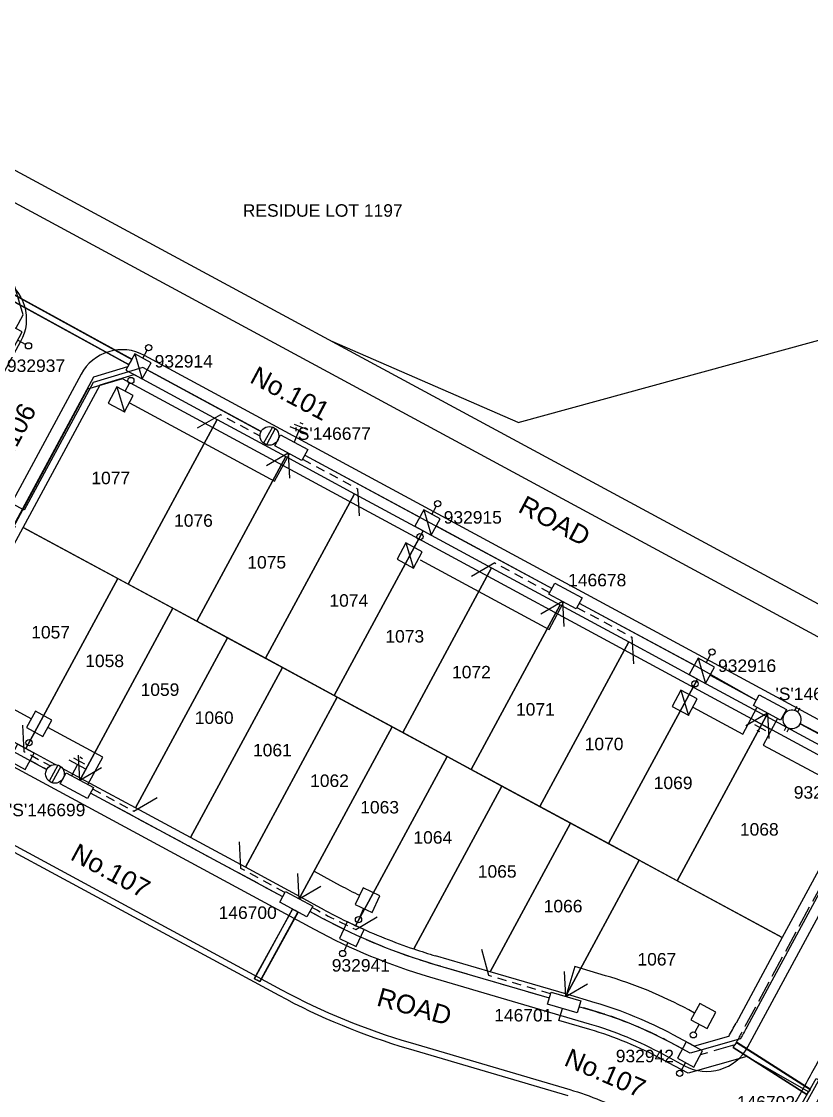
# Model space of a CAD drawing. Header units: metres. Extents: x 303507 to 304452, y 6274483 to 6275961.
# Drawn here: x 303956.7 to 304083.4, y 6274893.8 to 6275065.9 of the extents above; entities that cross this region are included whole.
import ezdxf
from ezdxf.enums import TextEntityAlignment as Align

# ---------------------------------------------------------------- set-up
doc = ezdxf.new("R2010")
doc.units = ezdxf.units.M
doc.header["$LTSCALE"] = 0.7
for name, pattern in [('Cable Exist UG', [8.2, 4, -1.2, 1.8, -1.2]), ('Dash', [5, 3, -2]), ('IE Trench LV', [6.5, 5, -1.5])]:
    doc.linetypes.add(name, pattern=pattern)
doc.layers.get('0').update_dxf_attribs({"color": 6})
for name, color, linetype in [('_User Miscellaneous11', 7, 'Continuous'), ('_User Miscellaneous4', 7, 'Continuous'), ('_User Miscellaneous7', 150, 'Continuous'), ('_User Miscellaneous8', 7, 'Continuous'), ('_User Miscellaneous9', 8, 'Continuous'), ('Cadastre Developer_SP_NEW', 4, 'Continuous'), ('Cadastre Land Parcels_SP_EXT', 4, 'Continuous'), ('Cadastre Roads_SP_NEW', 8, 'Continuous'), ('Duct_SP_NEW', 2, 'Continuous'), ('Equip_LV_NEW', 5, 'Continuous'), ('Mains_HV_NEW_U72', 2, 'Continuous'), ('Mains_LV_NEW_R6', 2, 'Continuous'), ('Mains_LV_NEW_T84', 2, 'Continuous'), ('Services_SP_NEW_UG', 2, 'Continuous'), ('SupportsUG_SP_LV_NEW', 2, 'Continuous'), ('SupportsUG_SP_LV_SL_NEW', 2, 'Continuous'), ('Trench_SP_NEW', 2, 'Continuous')]:
    doc.layers.add(name, color=color, linetype=linetype)
doc.layers.add('_User Miscellaneous5', color=7, linetype='Continuous', lineweight=35)
doc.styles.add('ARIAL', font='arial.ttf', dxfattribs={"height": 2})
doc.styles.add('ARIAL 3.0', font='arial.ttf', dxfattribs={"height": 3})
doc.styles.add('POLE_LABEL', font='arial.ttf')
doc.styles.add('SL_LABEL', font='arial.ttf')
doc.styles.get("Standard").update_dxf_attribs({"font": 'arial.ttf'})
doc.styles.add('style1', font='iso3098b.shx')
doc.linetypes.add('Cable New UG', pattern='A,8,-1,["x",style1,S=3.5,R=0,X=0.35,Y=-1],-3.5', length=12.5)
doc.linetypes.add('Cable Z', pattern='A,8,-1,["Z",Standard,S=2.5,R=0,X=0.35,Y=-1.25],-3.5', length=12.5)
doc.linetypes.add('IE Trench HV', pattern='A,8,-2,["/",style1,S=2.5,R=0,X=0.1,Y=-1],-4.5', length=14.5)

# ---------------------------------------------------------------- blocks, each defined once
blk = doc.blocks.new('*U100')
at = {"layer": '_User Miscellaneous7', "lineweight": -3}
blk.add_lwpolyline([(0.36, -4.51), (0.36, -3.06)], dxfattribs=at)
blk.add_lwpolyline([(-1.12, -7.48), (1.85, -7.48), (1.85, -4.51), (-1.12, -4.51)], close=True, dxfattribs=at)
blk.add_circle((0.36, -2.56), 0.5, dxfattribs=at)
at = {"layer": '_User Miscellaneous8', "color": 2, "lineweight": -3}
blk.add_lwpolyline([(-1.49, 0), (1.49, 0), (1.49, 2.97), (-1.49, 2.97)], close=True, dxfattribs=at)
at = {"style": 'POLE_LABEL', "flags": 9}
blk.add_attdef('STRUCTURE_PLANT_NUMBER', text='', height=0.2, dxfattribs=at).set_placement((1.64, 1.73), align=Align.MIDDLE_LEFT)
for tag, flags, p in [('STREET_CODE', 9, (1.64, 1.49)), ('OWNED_BY', 9, (1.64, 1.09)), ('OPERATED_BY', 9, (1.64, 0.89)), ('STATE', 9, (1.64, 0.49)), ('COLUMN_TYPE', 9, (1.64, 1.29)), ('MAINTAINED_BY', 9, (1.64, 0.69)), ('USAGE', 9, (1.64, 0.29)), ('LEGEND', 9, (1.64, 0.09)), ('SUBURB', 9, (1.64, -0.31)), ('STREETNAME', 9, (1.64, -0.51)), ('Z', 1, (1.64, -1.31)), ('PARENT', 9, (1.64, -0.11)), ('LOCATION', 9, (1.64, -0.71)), ('NOTES', 9, (1.64, -0.91)), ('LABEL_ALIGNMENT', 9, (1.64, -1.11))]:
    blk.add_attdef(tag, text='', height=0.2, dxfattribs=dict(flags=flags)).set_placement(p, align=Align.MIDDLE_LEFT)
at = {"layer": '_User Miscellaneous5', "style": 'ARIAL', "flags": 8}
blk.add_attdef('ASSET_NUM', text='', height=2, dxfattribs=at).set_placement((2, 3.49), align=Align.MIDDLE_LEFT)
blk = doc.blocks.new('*U66')
at = {"layer": '_User Miscellaneous8', "color": 2}
blk.add_line((0, 0), (0, 1.45), dxfattribs=at)
blk.add_circle((0, 1.95), 0.5, dxfattribs=at)
for tag, p, flags in [('Z', (0, 0), 1), ('OPERATED_BY', (0, -9.61), 9)]:
    blk.add_attdef(tag, p, '', height=0.2, dxfattribs=dict(flags=flags))
at = {"style": 'SL_LABEL', "flags": 9}
blk.add_attdef('STREET_CODE', text='', height=0.2, dxfattribs=at).set_placement((0, -0.2), align=Align.MIDDLE_LEFT)
at = {"flags": 9}
for tag, p in [('CONSTRUCTED_VOLTAGE', (0, -0.4)), ('CONTROL_TYPE', (0, -0.6)), ('OPERATING_VOLTAGE', (0, -1.4)), ('ORIENTATION', (0, -1.6)), ('OWNED_BY', (0, -1.8)), ('LANTERN_PURPOSE', (0, -0.8)), ('LANTERN_TYPE', (0, -1)), ('NO_PHASES', (0, -1.2)), ('STATE', (0, -2)), ('CEXIST', (0, -2.4)), ('CNEW', (0, -2.6)), ('CNUMBER', (0, -2.8)), ('CREMOVE', (0, -3)), ('CREPLACE', (0, -3.2)), ('USAGE', (0, -2.2)), ('LKINGHEIGHT', (0, -3.4)), ('LBRACKET', (0, -3.6)), ('LBRACKETVOCAB', (0, -3.8)), ('LCATEGORY', (0, -4)), ('LCHARGE1', (0, -4.2)), ('LCHARGE1PERCENT', (0, -4.4)), ('LCHARGE2', (0, -4.6)), ('LCHARGE2PERCENT', (0, -4.8)), ('LCHARGE3', (0, -5)), ('LCHARGE3PERCENT', (0, -5.2)), ('LEXIST', (0, -5.4)), ('LLAMP', (0, -5.6)), ('LLAMPVOCAB', (0, -5.8)), ('LMAST', (0, -6)), ('LMASTVOCAB', (0, -6.2)), ('LNEW', (0, -6.4)), ('LANTNUMBER', (0, -6.6)), ('SUBURB', (0, -8.6)), ('LOUTREACH', (0, -7)), ('LOUTREACHVOCAB', (0, -7.2)), ('LRATECODE', (0, -7.4)), ('LREMOVE', (0, -7.6)), ('LREPLACE', (0, -7.8)), ('LTYPE', (0, -8)), ('LTYPEVOCAB', (0, -8.2)), ('LEGEND', (0, -8.4)), ('STREETNAME', (0, -8.8)), ('LOCATION', (0, -9)), ('NOTES', (0, -9.2)), ('MAINTAINED_BY', (0, -9.86))]:
    blk.add_attdef(tag, text='', height=0.2, dxfattribs=at).set_placement(p, align=Align.MIDDLE_LEFT)
blk = doc.blocks.new('*U107')
at = {"layer": '_User Miscellaneous7', "lineweight": -3}
for points in [[(0, -3.03), (0, -1.58)], [(-1.49, -3.03), (1.5, -6.01)]]:
    blk.add_lwpolyline(points, dxfattribs=at)
blk.add_lwpolyline([(-1.49, -6), (1.49, -6), (1.49, -3.03), (-1.49, -3.03)], close=True, dxfattribs=at)
blk.add_circle((0, -1.08), 0.5, dxfattribs=at)
at = {"layer": '_User Miscellaneous8', "color": 2, "lineweight": -3}
blk.add_lwpolyline([(-1.49, 0), (1.49, 0), (1.49, 2.97), (-1.49, 2.97)], close=True, dxfattribs=at)
blk.add_lwpolyline([(-1.49, 2.97), (1.5, -0.01)], dxfattribs=at)
at = {"style": 'POLE_LABEL', "flags": 9}
blk.add_attdef('STRUCTURE_PLANT_NUMBER', text='', height=0.2, dxfattribs=at).set_placement((1.64, 1.73), align=Align.MIDDLE_LEFT)
for tag, flags, p in [('STREET_CODE', 9, (1.64, 1.49)), ('OWNED_BY', 9, (1.64, 1.09)), ('OPERATED_BY', 9, (1.64, 0.89)), ('STATE', 9, (1.64, 0.49)), ('COLUMN_TYPE', 9, (1.64, 1.29)), ('MAINTAINED_BY', 9, (1.64, 0.69)), ('USAGE', 9, (1.64, 0.29)), ('LEGEND', 9, (1.64, 0.09)), ('SUBURB', 9, (1.64, -0.31)), ('STREETNAME', 9, (1.64, -0.51)), ('Z', 1, (1.64, -1.31)), ('PARENT', 9, (1.64, -0.11)), ('LOCATION', 9, (1.64, -0.71)), ('NOTES', 9, (1.64, -0.91)), ('LABEL_ALIGNMENT', 9, (1.64, -1.11))]:
    blk.add_attdef(tag, text='', height=0.2, dxfattribs=dict(flags=flags)).set_placement(p, align=Align.MIDDLE_LEFT)
at = {"layer": '_User Miscellaneous5', "style": 'ARIAL', "flags": 8}
blk.add_attdef('ASSET_NUM', text='', height=2, dxfattribs=at).set_placement((2, 3.49), align=Align.MIDDLE_LEFT)
blk = doc.blocks.new('*U145')
at = {"layer": '_User Miscellaneous7', "lineweight": -3}
for points in [[(0, -2.82), (0, -1.37)], [(-1.49, -2.82), (1.5, -5.81)]]:
    blk.add_lwpolyline(points, dxfattribs=at)
blk.add_lwpolyline([(-1.49, -5.79), (1.48, -5.79), (1.48, -2.82), (-1.49, -2.82)], close=True, dxfattribs=at)
blk.add_circle((0, -0.87), 0.5, dxfattribs=at)
at = {"layer": '_User Miscellaneous8', "color": 2, "lineweight": -3}
blk.add_lwpolyline([(-1.49, 0), (1.48, 0), (1.48, 2.97), (-1.49, 2.97)], close=True, dxfattribs=at)
blk.add_lwpolyline([(-1.49, 2.97), (1.5, -0.01)], dxfattribs=at)
at = {"style": 'POLE_LABEL', "flags": 9}
blk.add_attdef('STRUCTURE_PLANT_NUMBER', text='', height=0.2, dxfattribs=at).set_placement((1.64, 1.73), align=Align.MIDDLE_LEFT)
for tag, flags, p in [('STREET_CODE', 9, (1.64, 1.48)), ('OWNED_BY', 9, (1.64, 1.09)), ('OPERATED_BY', 9, (1.64, 0.89)), ('STATE', 9, (1.64, 0.49)), ('COLUMN_TYPE', 9, (1.64, 1.29)), ('MAINTAINED_BY', 9, (1.64, 0.69)), ('USAGE', 9, (1.64, 0.29)), ('LEGEND', 9, (1.64, 0.09)), ('SUBURB', 9, (1.64, -0.31)), ('STREETNAME', 9, (1.64, -0.51)), ('Z', 1, (1.64, -1.31)), ('PARENT', 9, (1.64, -0.11)), ('LOCATION', 9, (1.64, -0.71)), ('NOTES', 9, (1.64, -0.91)), ('LABEL_ALIGNMENT', 9, (1.64, -1.11))]:
    blk.add_attdef(tag, text='', height=0.2, dxfattribs=dict(flags=flags)).set_placement(p, align=Align.MIDDLE_LEFT)
at = {"layer": '_User Miscellaneous5', "style": 'ARIAL', "flags": 8}
blk.add_attdef('ASSET_NUM', text='', height=2, dxfattribs=at).set_placement((2, 3.49), align=Align.MIDDLE_LEFT)
blk = doc.blocks.new('*U101')
at = {"layer": '_User Miscellaneous7', "lineweight": -3}
blk.add_lwpolyline([(0.29, -3.03), (0.29, -1.58)], dxfattribs=at)
blk.add_lwpolyline([(-1.19, -6), (1.78, -6), (1.78, -3.03), (-1.19, -3.03)], close=True, dxfattribs=at)
blk.add_circle((0.29, -1.08), 0.5, dxfattribs=at)
at = {"layer": '_User Miscellaneous8', "color": 2, "lineweight": -3}
blk.add_lwpolyline([(-1.49, 0), (1.49, 0), (1.49, 2.97), (-1.49, 2.97)], close=True, dxfattribs=at)
at = {"style": 'POLE_LABEL', "flags": 9}
blk.add_attdef('STRUCTURE_PLANT_NUMBER', text='', height=0.2, dxfattribs=at).set_placement((1.64, 1.73), align=Align.MIDDLE_LEFT)
for tag, flags, p in [('STREET_CODE', 9, (1.64, 1.49)), ('OWNED_BY', 9, (1.64, 1.09)), ('OPERATED_BY', 9, (1.64, 0.89)), ('STATE', 9, (1.64, 0.49)), ('COLUMN_TYPE', 9, (1.64, 1.29)), ('MAINTAINED_BY', 9, (1.64, 0.69)), ('USAGE', 9, (1.64, 0.29)), ('LEGEND', 9, (1.64, 0.09)), ('SUBURB', 9, (1.64, -0.31)), ('STREETNAME', 9, (1.64, -0.51)), ('Z', 1, (1.64, -1.31)), ('PARENT', 9, (1.64, -0.11)), ('LOCATION', 9, (1.64, -0.71)), ('NOTES', 9, (1.64, -0.91)), ('LABEL_ALIGNMENT', 9, (1.64, -1.11))]:
    blk.add_attdef(tag, text='', height=0.2, dxfattribs=dict(flags=flags)).set_placement(p, align=Align.MIDDLE_LEFT)
at = {"layer": '_User Miscellaneous5', "style": 'ARIAL', "flags": 8}
blk.add_attdef('ASSET_NUM', text='', height=2, dxfattribs=at).set_placement((2, 3.49), align=Align.MIDDLE_LEFT)
blk = doc.blocks.new('*U106')
at = {"layer": '_User Miscellaneous7', "lineweight": -3}
blk.add_lwpolyline([(0, -3.03), (0, -1.58)], dxfattribs=at)
blk.add_lwpolyline([(-1.49, -6), (1.49, -6), (1.49, -3.03), (-1.49, -3.03)], close=True, dxfattribs=at)
blk.add_circle((0, -1.08), 0.5, dxfattribs=at)
at = {"layer": '_User Miscellaneous8', "color": 2, "lineweight": -3}
blk.add_lwpolyline([(-1.49, 0), (1.49, 0), (1.49, 2.97), (-1.49, 2.97)], close=True, dxfattribs=at)
at = {"style": 'POLE_LABEL', "flags": 9}
blk.add_attdef('STRUCTURE_PLANT_NUMBER', text='', height=0.2, dxfattribs=at).set_placement((1.64, 1.73), align=Align.MIDDLE_LEFT)
for tag, flags, p in [('STREET_CODE', 9, (1.64, 1.49)), ('OWNED_BY', 9, (1.64, 1.09)), ('OPERATED_BY', 9, (1.64, 0.89)), ('STATE', 9, (1.64, 0.49)), ('COLUMN_TYPE', 9, (1.64, 1.29)), ('MAINTAINED_BY', 9, (1.64, 0.69)), ('USAGE', 9, (1.64, 0.29)), ('LEGEND', 9, (1.64, 0.09)), ('SUBURB', 9, (1.64, -0.31)), ('STREETNAME', 9, (1.64, -0.51)), ('Z', 1, (1.64, -1.31)), ('PARENT', 9, (1.64, -0.11)), ('LOCATION', 9, (1.64, -0.71)), ('NOTES', 9, (1.64, -0.91)), ('LABEL_ALIGNMENT', 9, (1.64, -1.11))]:
    blk.add_attdef(tag, text='', height=0.2, dxfattribs=dict(flags=flags)).set_placement(p, align=Align.MIDDLE_LEFT)
at = {"layer": '_User Miscellaneous5', "style": 'ARIAL', "flags": 8}
blk.add_attdef('ASSET_NUM', text='', height=2, dxfattribs=at).set_placement((2, 3.49), align=Align.MIDDLE_LEFT)
blk = doc.blocks.new('*U86')
at = {"lineweight": -3}
blk.add_lwpolyline([(-2.48, 2.49), (2.47, 2.49), (2.47, 0.51), (-2.48, 0.51)], close=True, dxfattribs=at)
for tag, flags, p in [('STREET_CODE', 9, (1.5, 3.5)), ('OWNED_BY', 9, (1.5, 3.3)), ('OPERATED_BY', 9, (1.5, 3.1)), ('STATE', 9, (1.5, 2.7)), ('SUPPORT_TYPE', 9, (1.5, 2.5)), ('SUBURB', 9, (1.5, 1.7)), ('MAINTAINED_BY', 9, (1.5, 2.9)), ('USAGE', 9, (1.5, 2.3)), ('LEGEND', 9, (1.5, 2.1)), ('PARENT', 9, (1.5, 1.9)), ('STREETNAME', 9, (1.5, 1.5)), ('Z', 1, (1.5, 0.9)), ('LOCATION', 9, (1.5, 1.3)), ('NOTES', 9, (1.5, 1.1))]:
    blk.add_attdef(tag, text='', height=0.2, dxfattribs=dict(flags=flags)).set_placement(p, align=Align.MIDDLE_LEFT)
at = {"layer": '_User Miscellaneous4', "style": 'ARIAL', "flags": 8}
blk.add_attdef('ASSET_NUM', text='', height=2, dxfattribs=at).set_placement((2, 5.5), align=Align.MIDDLE_LEFT)
blk = doc.blocks.new('A$C1B2C29DD')
at = {"layer": 'Services_SP_NEW_UG', "color": 2, "flags": 128}
for points in [[(0, 0), (-2.1, 3.44)], [(0, 0), (2.1, 3.44)]]:
    blk.add_lwpolyline(points, dxfattribs=at)
blk = doc.blocks.new('*U73')
at = {"layer": 'Services_SP_NEW_UG', "color": 2, "flags": 128}
blk.add_lwpolyline([(12.5, -0.75), (14.75, 2.93)], dxfattribs=at)
at = {"layer": 'Services_SP_NEW_UG', "color": 2, "linetype": 'Dash', "ltscale": 0.7, "flags": 128}
blk.add_lwpolyline([(2.47, -0.75), (12.5, -0.75)], dxfattribs=at)
blk = doc.blocks.new('*U74')
at = {"layer": 'Services_SP_NEW_UG', "color": 2, "flags": 128}
blk.add_lwpolyline([(-12.5, -0.75), (-14.75, 2.93)], dxfattribs=at)
at = {"layer": 'Services_SP_NEW_UG', "color": 2, "linetype": 'Dash', "ltscale": 0.7, "flags": 128}
blk.add_lwpolyline([(-2.47, -0.75), (-12.5, -0.75)], dxfattribs=at)
blk = doc.blocks.new('*U75')
at = {"layer": 'Services_SP_NEW_UG', "color": 2, "flags": 128}
blk.add_lwpolyline([(12.5, -0.75), (14.75, 2.93)], dxfattribs=at)
at = {"layer": 'Services_SP_NEW_UG', "color": 2, "linetype": 'Dash', "ltscale": 0.7, "flags": 128}
blk.add_lwpolyline([(2.47, -0.75), (12.5, -0.75)], dxfattribs=at)
blk = doc.blocks.new('*U76')
at = {"layer": 'Services_SP_NEW_UG', "color": 2, "flags": 128}
blk.add_lwpolyline([(-12.5, -0.75), (-14.75, 2.93)], dxfattribs=at)
at = {"layer": 'Services_SP_NEW_UG', "color": 2, "linetype": 'Dash', "ltscale": 0.7, "flags": 128}
blk.add_lwpolyline([(-2.47, -0.75), (-12.5, -0.75)], dxfattribs=at)
blk = doc.blocks.new('*U77')
at = {"layer": 'Services_SP_NEW_UG', "color": 2, "flags": 128}
blk.add_lwpolyline([(-10.52, -0.75), (-12.76, 2.93)], dxfattribs=at)
at = {"layer": 'Services_SP_NEW_UG', "color": 2, "linetype": 'Dash', "ltscale": 0.7, "flags": 128}
blk.add_lwpolyline([(-2.47, -0.75), (-10.52, -0.75)], dxfattribs=at)
blk = doc.blocks.new('*U78')
at = {"layer": 'Services_SP_NEW_UG', "color": 2, "flags": 128}
blk.add_lwpolyline([(10, -0.75), (12.25, 2.93)], dxfattribs=at)
at = {"layer": 'Services_SP_NEW_UG', "color": 2, "linetype": 'Dash', "ltscale": 0.7, "flags": 128}
blk.add_lwpolyline([(2.47, -0.75), (10, -0.75)], dxfattribs=at)
blk = doc.blocks.new('*U79')
at = {"layer": 'Services_SP_NEW_UG', "color": 2, "flags": 128}
blk.add_lwpolyline([(-10, -0.75), (-12.25, 2.93)], dxfattribs=at)
at = {"layer": 'Services_SP_NEW_UG', "color": 2, "linetype": 'Dash', "ltscale": 0.7, "flags": 128}
blk.add_lwpolyline([(-2.47, -0.75), (-10, -0.75)], dxfattribs=at)
blk = doc.blocks.new('*U90')
at = {"layer": 'Services_SP_NEW_UG', "color": 2, "flags": 128}
blk.add_lwpolyline([(-12.78, -0.75), (-15.03, 2.93)], dxfattribs=at)
at = {"layer": 'Services_SP_NEW_UG', "color": 2, "linetype": 'Dash', "ltscale": 0.7, "flags": 128}
blk.add_lwpolyline([(-2.47, -0.75), (-12.78, -0.75)], dxfattribs=at)
blk = doc.blocks.new('*U130')
at = {"layer": '_User Miscellaneous7', "lineweight": -3}
blk.add_lwpolyline([(1.02, -3.48), (1.02, -2.03)], dxfattribs=at)
blk.add_lwpolyline([(-0.46, -6.45), (2.51, -6.45), (2.51, -3.48), (-0.46, -3.48)], close=True, dxfattribs=at)
blk.add_circle((1.02, -1.53), 0.5, dxfattribs=at)
at = {"layer": '_User Miscellaneous8', "color": 2, "lineweight": -3}
blk.add_lwpolyline([(-1.49, 0), (1.49, 0), (1.49, 2.97), (-1.49, 2.97)], close=True, dxfattribs=at)
at = {"style": 'POLE_LABEL', "flags": 9}
blk.add_attdef('STRUCTURE_PLANT_NUMBER', text='', height=0.2, dxfattribs=at).set_placement((1.64, 1.73), align=Align.MIDDLE_LEFT)
for tag, flags, p in [('STREET_CODE', 9, (1.64, 1.49)), ('OWNED_BY', 9, (1.64, 1.09)), ('OPERATED_BY', 9, (1.64, 0.89)), ('STATE', 9, (1.64, 0.49)), ('COLUMN_TYPE', 9, (1.64, 1.29)), ('MAINTAINED_BY', 9, (1.64, 0.69)), ('USAGE', 9, (1.64, 0.29)), ('LEGEND', 9, (1.64, 0.09)), ('SUBURB', 9, (1.64, -0.31)), ('STREETNAME', 9, (1.64, -0.51)), ('Z', 1, (1.64, -1.31)), ('PARENT', 9, (1.64, -0.11)), ('LOCATION', 9, (1.64, -0.71)), ('NOTES', 9, (1.64, -0.91)), ('LABEL_ALIGNMENT', 9, (1.64, -1.11))]:
    blk.add_attdef(tag, text='', height=0.2, dxfattribs=dict(flags=flags)).set_placement(p, align=Align.MIDDLE_LEFT)
at = {"layer": '_User Miscellaneous5', "style": 'ARIAL', "flags": 8}
blk.add_attdef('ASSET_NUM', text='', height=2, dxfattribs=at).set_placement((2, 3.49), align=Align.MIDDLE_LEFT)
blk = doc.blocks.new('*U144')
blk.add_wipeout([(-1.06, -0.44), (-1.18, -0.58), (-1.29, -0.74), (-1.37, -0.91), (-1.43, -1.08), (-1.48, -1.27), (-1.49, -1.45), (-1.49, -1.64), (-1.46, -1.83), (-1.41, -2.01), (-1.33, -2.18), (-1.24, -2.34), (-1.12, -2.49), (-0.99, -2.62), (-0.84, -2.74), (-0.68, -2.83), (-0.51, -2.91), (-0.33, -2.96), (-0.14, -2.99), (0.05, -2.99), (0.23, -2.98), (0.42, -2.93), (0.59, -2.87), (0.76, -2.79), (0.92, -2.68), (1.06, -2.56), (1.18, -2.42), (1.29, -2.26), (1.37, -2.09), (1.43, -1.92), (1.48, -1.73), (1.49, -1.55), (1.49, -1.36), (1.46, -1.17), (1.41, -0.99), (1.33, -0.82), (1.24, -0.66), (1.12, -0.51), (0.99, -0.38), (0.84, -0.26), (0.68, -0.17), (0.51, -0.09), (0.33, -0.04), (0.14, -0.01), (-0.05, -0.01), (-0.23, -0.02), (-0.42, -0.07), (-0.59, -0.13), (-0.76, -0.21), (-0.92, -0.32)])
for p, q in [((-1.48, -1.25), (1.48, -1.25)), ((-1.48, -1.75), (1.48, -1.75))]:
    blk.add_line(p, q)
blk.add_circle((0, -1.5), 1.5)
for tag, flags, p in [('ACTUAL_STATUS', 9, (1.5, 0)), ('CONSTRUCTED_VOLTAGE', 9, (1.5, -0.2)), ('OPERATING_VOLTAGE', 9, (1.5, -0.6)), ('ORIENTATION', 9, (1.5, -0.8)), ('STATE', 9, (1.5, -1)), ('SWITCH_TYPE', 9, (1.5, -1.2)), ('OWNED_BY', 9, (1.5, -1.8)), ('NO_PHASES', 9, (1.5, -0.4)), ('USAGE', 9, (1.5, -1.4)), ('NOTES', 9, (1.5, -1.6)), ('OPERATED_BY', 9, (1.5, -2)), ('TYPE', 9, (1.5, -2.6)), ('Z', 1, (1.5, -2.8)), ('MAINTAINED_BY', 9, (1.5, -2.2)), ('NUMBER_OF_PHASES', 9, (1.5, -2.4))]:
    blk.add_attdef(tag, text='', height=0.2, dxfattribs=dict(flags=flags)).set_placement(p, align=Align.MIDDLE_LEFT)
blk = doc.blocks.new('Earth')
for p, q in [((0, -2.04), (0, 0)), ((-1.5, -2.04), (1.5, -2.04)), ((-1, -2.64), (1, -2.64)), ((-0.25, -3.24), (0.25, -3.24))]:
    blk.add_line(p, q)
blk = doc.blocks.new('*U173')
blk.add_wipeout([(-1.17, -0.57), (-1.28, -0.72), (-1.36, -0.89), (-1.43, -1.06), (-1.47, -1.25), (-1.49, -1.43), (-1.49, -1.62), (-1.46, -1.81), (-1.41, -1.99), (-1.34, -2.16), (-1.25, -2.32), (-1.13, -2.47), (-1, -2.61), (-0.86, -2.72), (-0.7, -2.82), (-0.53, -2.9), (-0.35, -2.95), (-0.16, -2.99), (0.03, -2.99), (0.21, -2.98), (0.4, -2.94), (0.57, -2.88), (0.74, -2.8), (0.9, -2.69), (1.04, -2.57), (1.17, -2.43), (1.28, -2.28), (1.36, -2.11), (1.43, -1.94), (1.47, -1.75), (1.49, -1.57), (1.49, -1.38), (1.46, -1.19), (1.41, -1.01), (1.34, -0.84), (1.25, -0.68), (1.13, -0.53), (1, -0.39), (0.86, -0.28), (0.7, -0.18), (0.53, -0.1), (0.35, -0.05), (0.16, -0.01), (-0.03, -0.01), (-0.21, -0.02), (-0.4, -0.06), (-0.57, -0.12), (-0.74, -0.2), (-0.9, -0.31), (-1.04, -0.43)])
for p, q in [((-1.47, -1.25), (-2.22, -1.25)), ((1.47, -1.25), (2.22, -1.25)), ((-1.47, -1.75), (-2.22, -1.75)), ((1.47, -1.75), (2.22, -1.75))]:
    blk.add_line(p, q)
blk.add_lwpolyline([(1.49, -1.5, 1), (-1.49, -1.5, 1)], format="xyb", close=True)
for tag, p, flags in [('ORIENTATION', (0, 0), 9), ('Z', (0, 0), 1), ('USAGE', (0, -0.2), 9), ('NOTES', (0, -0.4), 9)]:
    blk.add_attdef(tag, p, '', height=0.2, dxfattribs=dict(flags=flags))

msp = doc.modelspace()

# ---------------------------------------------------------------- linework, layer by layer
at = {"layer": '_User Miscellaneous11'}
for p, q in [((303952.87, 6275022.5), (303973.94, 6275010.94)), ((303953.33, 6275023.34), (303974.4, 6275011.78)), ((303973.94, 6275010.94), (303974.17, 6275011.36)), ((303974.4, 6275011.78), (303974.17, 6275011.36)), ((303994.07, 6274912.52), (304000.18, 6274923.66)), ((303994.92, 6274912.06), (304001.03, 6274923.2)), ((304000.18, 6274923.66), (304000.61, 6274923.43)), ((304001.03, 6274923.2), (304000.61, 6274923.43)), ((303994.07, 6274912.52), (303994.49, 6274912.29)), ((303994.92, 6274912.06), (303994.49, 6274912.29)), ((304070.81, 6274901.5), (304071.07, 6274901.9)), ((304071.33, 6274902.31), (304071.07, 6274901.9)), ((304071.33, 6274902.31), (304083.14, 6274894.78)), ((304070.81, 6274901.5), (304082.62, 6274893.97)), ((304082.62, 6274893.97), (304082.88, 6274894.37)), ((304083.14, 6274894.78), (304082.88, 6274894.37))]:
    msp.add_line(p, q, dxfattribs=at)
at = {"layer": '_User Miscellaneous9', "flags": 128}
for points in [[(303838.65, 6274968.63), (303844.93, 6274972.41, 0.134073), (303874.2, 6275003.09), (303897.65, 6275046.48, -0.414214), (303907.81, 6275049.51), (303953.56, 6275024.79, -0.414214), (303956.59, 6275014.63), (303933.32, 6274971.56, 0.009462), (303929.76, 6274964.65), (303920.31, 6274945.46, -0.163347), (303893.19, 6274918.12, -0.163347)], [(303880.92, 6274901.55), (303890.25, 6274904.91, 0.189053), (303929.52, 6274939.31, -0.41938), (303939.75, 6274942.46), (303998.42, 6274910.75, 0.052412), (304019.01, 6274902.27), (304044.6, 6274894.75, -0.052412), (304054.27, 6274890.77), (304057.02, 6274889.29, -0.424382), (304059.92, 6274878.9), (304058.99, 6274877.31, 0.105117), (304046.02, 6274838.24), (304039.36, 6274778.44, 0.054998), (304039.19, 6274635.22, 0.424194), (304056.75, 6274621.61, 0.088219), (304224.64, 6274677, 0.037313), (304241.77, 6274687.96), (304302.31, 6274733.74, 0.545911), (304300.21, 6274761.33), (304152.92, 6274840.91, -0.414214), (304148.88, 6274854.46), (304172.41, 6274898.01, -0.414214), (304182.57, 6274901.05), (304330.33, 6274821.21)]]:
    msp.add_lwpolyline(points, format="xyb", dxfattribs=at)
for points in [[(303976.43, 6275012.43, 0.414214), (303966.27, 6275009.4), (303943, 6274966.33, 0.005419), (303941.04, 6274962.6, 0.407879), (303944.15, 6274952.58), (304003.65, 6274920.43, 0.052411), (304022.12, 6274912.83), (304047.71, 6274905.3, -0.052412), (304059.5, 6274900.45), (304063, 6274898.56, 0.414108), (304073.16, 6274901.59), (304094.11, 6274940.32, 0.414319), (304091.08, 6274950.49)], [(304162.73, 6274903.24, 0.414214), (304159.7, 6274913.41), (304113.95, 6274938.13, 0.414214), (304103.79, 6274935.09), (304084.02, 6274898.52, -0.008647), (304080.54, 6274892.32), (304068.48, 6274871.75, 0.105117), (304056.95, 6274837.02), (304050.29, 6274777.23, 0.023584), (304046.42, 6274716.82, 0.420262), (304053.95, 6274709.19), (304061.13, 6274709.22, 0.089985), (304074.3, 6274711.66), (304190.17, 6274755.66, 0.180045), (304208.8, 6274771.97), (304216.22, 6274785.69, 0.414214), (304213.18, 6274795.85), (304147.69, 6274831.24, -0.414214), (304139.2, 6274859.69)]]:
    msp.add_lwpolyline(points, format="xyb", close=True, dxfattribs=at)
at = {"layer": 'Cadastre Developer_SP_NEW'}
for p, q in [((304036.35, 6275001.68), (304187.53, 6275043.1)), ((303973.84, 6274975.75), (303988.1, 6275002.15)), ((303988.1, 6275002.15), (303973.84, 6274975.75)), ((303984.84, 6274969.81), (303999.1, 6274996.2)), ((303999.1, 6274996.2), (303984.84, 6274969.81)), ((303995.83, 6274963.87), (304010.1, 6274990.26)), ((304010.1, 6274990.26), (303995.83, 6274963.87)), ((303956.99, 6274984.86), (303972.16, 6274976.66)), ((303973.84, 6274975.75), (303956.99, 6274984.86)), ((304006.83, 6274957.93), (304021.09, 6274984.32)), ((304021.09, 6274984.32), (304006.83, 6274957.93)), ((304017.83, 6274951.98), (304032.09, 6274978.38)), ((304032.09, 6274978.38), (304017.83, 6274951.98)), ((303972.16, 6274976.66), (303957.42, 6274949.39)), ((303957.42, 6274949.39), (303972.16, 6274976.66)), ((303972.16, 6274976.66), (303980.96, 6274971.91)), ((303984.84, 6274969.81), (303973.84, 6274975.75)), ((304028.83, 6274946.04), (304043.09, 6274972.44)), ((304043.09, 6274972.44), (304028.83, 6274946.04)), ((303980.96, 6274971.91), (303966.22, 6274944.63)), ((303966.22, 6274944.63), (303980.96, 6274971.91)), ((303980.96, 6274971.91), (303989.76, 6274967.15)), ((303995.83, 6274963.87), (303984.84, 6274969.81)), ((303989.76, 6274967.15), (303975.02, 6274939.88)), ((303975.02, 6274939.88), (303989.76, 6274967.15)), ((303989.76, 6274967.15), (303998.55, 6274962.4)), ((304039.82, 6274940.1), (304054.08, 6274966.49)), ((304054.08, 6274966.49), (304039.82, 6274940.1)), ((304006.83, 6274957.93), (303995.83, 6274963.87)), ((303998.55, 6274962.4), (303983.82, 6274935.13)), ((303983.82, 6274935.13), (303998.55, 6274962.4)), ((303998.55, 6274962.4), (304007.35, 6274957.65)), ((304050.82, 6274934.16), (304065.08, 6274960.55)), ((304065.08, 6274960.55), (304050.82, 6274934.16)), ((304007.35, 6274957.65), (303992.61, 6274930.37)), ((303992.61, 6274930.37), (304007.35, 6274957.65)), ((304017.83, 6274951.98), (304006.83, 6274957.93)), ((304007.35, 6274957.65), (304016.15, 6274952.89)), ((304061.82, 6274928.22), (304076.08, 6274954.61)), ((304076.08, 6274954.61), (304061.82, 6274928.22)), ((304016.15, 6274952.89), (304001.41, 6274925.62)), ((304001.41, 6274925.62), (304016.15, 6274952.89)), ((304016.15, 6274952.89), (304024.95, 6274948.14)), ((304028.83, 6274946.04), (304017.83, 6274951.98)), ((304024.95, 6274948.14), (304010.29, 6274921.01)), ((304010.29, 6274921.01), (304024.95, 6274948.14)), ((304024.95, 6274948.14), (304033.74, 6274943.39)), ((304039.82, 6274940.1), (304028.83, 6274946.04)), ((304033.74, 6274943.39), (304019.64, 6274917.28)), ((304019.64, 6274917.28), (304033.74, 6274943.39)), ((304033.74, 6274943.39), (304044.74, 6274937.44)), ((304050.82, 6274934.16), (304039.82, 6274940.1)), ((304044.74, 6274937.44), (304031.86, 6274913.61)), ((304031.86, 6274913.61), (304044.74, 6274937.44)), ((304044.74, 6274937.44), (304055.74, 6274931.5)), ((304061.82, 6274928.22), (304050.82, 6274934.16)), ((304055.74, 6274931.5), (304044.12, 6274910.01)), ((304044.12, 6274910.01), (304055.74, 6274931.5)), ((304055.74, 6274931.5), (304078.67, 6274919.11)), ((304078.67, 6274919.11), (304061.82, 6274928.22))]:
    msp.add_line(p, q, dxfattribs=at)
at = {"layer": 'Cadastre Land Parcels_SP_EXT'}
msp.add_line((304036.35, 6275001.68), (304006.51, 6275014.66), dxfattribs=at)
at = {"layer": 'Cadastre Roads_SP_NEW', "color": 4}
for p, q in [((303969.35, 6275007.73), (303974.77, 6275009.35)), ((303974.77, 6275009.35), (303988.1, 6275002.15)), ((303988.1, 6275002.15), (303999.1, 6274996.2)), ((303999.1, 6274996.2), (304010.1, 6274990.26)), ((304010.1, 6274990.26), (304021.09, 6274984.32)), ((303946.08, 6274964.67), (303956.99, 6274984.86)), ((304021.09, 6274984.32), (304032.09, 6274978.38)), ((304032.09, 6274978.38), (304043.09, 6274972.44)), ((304043.09, 6274972.44), (304054.08, 6274966.49)), ((304054.08, 6274966.49), (304065.08, 6274960.55)), ((304065.08, 6274960.55), (304076.08, 6274954.61)), ((303957.42, 6274949.39), (303945.92, 6274955.6)), ((304076.08, 6274954.61), (304089.41, 6274947.41)), ((303966.22, 6274944.63), (303957.42, 6274949.39)), ((303975.02, 6274939.88), (303966.22, 6274944.63)), ((304091.03, 6274941.99), (304078.67, 6274919.11)), ((303992.61, 6274930.37), (303983.82, 6274935.13)), ((304001.41, 6274925.62), (303992.61, 6274930.37)), ((304005.32, 6274923.51), (304001.41, 6274925.62)), ((304078.67, 6274919.11), (304071.27, 6274905.41)), ((304031.86, 6274913.61), (304023.1, 6274916.18)), ((304044.12, 6274910.01), (304031.86, 6274913.61)), ((304048.69, 6274908.66), (304044.12, 6274910.01)), ((304064.58, 6274901.68), (304061.16, 6274903.53)), ((304070.08, 6274903.25), (304064.58, 6274901.68))]:
    msp.add_line(p, q, dxfattribs=at)
for centre, radius, start, end in [((304049.05, 6275004.45), 92, 241.6167, 245.0821), ((304049.05, 6275004.45), 92, 245.0821, 251.3546), ((304049.05, 6275004.45), 92, 251.3546, 253.6176), ((304030.5, 6274846.78), 64.5, 61.6167, 73.6176), ((303903.23, 6274996.2), 191, 330.8788, 331.6167)]:
    msp.add_arc(centre, radius, start, end, dxfattribs=at)
at = {"layer": 'Duct_SP_NEW'}
for p, q in [((303973.92, 6275010.91), (303952.85, 6275022.46)), ((303974.42, 6275011.82), (303953.35, 6275023.38)), ((303973.92, 6275010.91), (303974.17, 6275011.36)), ((303974.42, 6275011.82), (303974.17, 6275011.36)), ((304000.15, 6274923.68), (303994.04, 6274912.54)), ((304001.06, 6274923.18), (303994.95, 6274912.04)), ((304000.15, 6274923.68), (304000.61, 6274923.43)), ((304001.06, 6274923.18), (304000.61, 6274923.43)), ((303994.04, 6274912.54), (303994.49, 6274912.29)), ((303994.95, 6274912.04), (303994.49, 6274912.29)), ((304070.79, 6274901.47), (304071.07, 6274901.9)), ((304071.35, 6274902.34), (304071.07, 6274901.9)), ((304083.16, 6274894.81), (304071.35, 6274902.34)), ((304082.6, 6274893.93), (304070.79, 6274901.47)), ((304082.6, 6274893.93), (304082.88, 6274894.37)), ((304083.16, 6274894.81), (304082.88, 6274894.37))]:
    msp.add_line(p, q, dxfattribs=at)
at = {"layer": 'Mains_LV_NEW_R6', "color": 2, "linetype": 'Cable Z', "flags": 128}
for points in [[(303974.01, 6275004.82), (303997.3, 6274992.24), (303999.68, 6274996.65)], [(304020.61, 6274979.66), (304041.3, 6274968.49), (304042.59, 6274970.88)], [(304042.59, 6274970.88), (304043.68, 6274972.9)], [(303950.36, 6274959.92), (303950.91, 6274958.19), (303958.33, 6274954.19)], [(304064.33, 6274956.04), (304072.34, 6274951.72), (304074.62, 6274955.95)], [(304077.91, 6274954.2), (304077.22, 6274952.92)], [(303967.38, 6274943.62), (303969.76, 6274948.02), (303960.94, 6274952.78)], [(304077.22, 6274952.92), (304075.62, 6274949.97), (304085.61, 6274944.58)]]:
    msp.add_lwpolyline(points, dxfattribs=at)
for points in [[(304001.24, 6274925.33), (304003.62, 6274929.74), (304007.83, 6274927.47, 0.009927), (304010.92, 6274925.88)], [(304064.61, 6274907.02), (304064.61, 6274907.01), (304063.69, 6274907.51, 0.052412), (304050.34, 6274913), (304045.4, 6274914.45), (304043.99, 6274909.65)]]:
    msp.add_lwpolyline(points, format="xyb", dxfattribs=at)
at = {"layer": 'Mains_LV_NEW_T84', "color": 2, "linetype": 'Cable New UG', "flags": 128}
for points in [[(303955.79, 6275016.71), (303957, 6275018.95), (303955.12, 6275025.24), (303886.48, 6275062.28), (303888.36, 6275056), (303875.78, 6275032.69)], [(303995.14, 6275000.24), (303976.15, 6275010.48), (303968.19, 6275008.1), (303957.15, 6274987.64), (303945.02, 6274994.19)], [(304002.13, 6274996.45), (304020.85, 6274986.35), (304041.77, 6274975.06)], [(303942.58, 6274992.1), (303955.72, 6274985), (303943.38, 6274962.13), (303945.91, 6274954.07), (303963.41, 6274944.63)], [(304046.12, 6274972.71), (304064.85, 6274962.6), (304074.51, 6274957.16)], [(303998.59, 6274925.64), (303967.77, 6274942.28)]]:
    msp.add_lwpolyline(points, dxfattribs=at)
for points in [[(304078.87, 6274954.81), (304090.16, 6274948.94), (304092.54, 6274940.98), (304072.97, 6274904.73, -0.002722), (304071.97, 6274902.89), (304063.91, 6274900.57), (304060.84, 6274902.23, 0.052412), (304048.66, 6274907.24), (304046.09, 6274908)], [(304041.34, 6274909.39), (304023.06, 6274914.75, -0.052412), (304004.98, 6274922.19), (304002.95, 6274923.29)], [(304082.88, 6274894.37), (304072.99, 6274900.06), (304063.57, 6274897.35), (304059.41, 6274899.59, 0.052412), (304047.81, 6274904.36), (304042.87, 6274905.81), (304043.43, 6274907.75)]]:
    msp.add_lwpolyline(points, format="xyb", dxfattribs=at)
at = {"layer": 'Services_SP_NEW_UG', "color": 2, "flags": 128}
msp.add_lwpolyline([(304010.3, 6274920.39), (304013.76, 6274922.45)], dxfattribs=at)
at = {"layer": 'Services_SP_NEW_UG', "color": 2, "linetype": 'Dash', "ltscale": 0.7}
msp.add_arc((304052.23, 6275011.5), 100.29, 240.8021, 245.2899, dxfattribs=at)
at = {"layer": 'Trench_SP_NEW', "linetype": 'IE Trench HV'}
msp.add_line((303968.32, 6275008.99), (303973.76, 6275010.62), dxfattribs=at)
at = {"layer": 'Trench_SP_NEW', "linetype": 'IE Trench HV', "ltscale": 0.8}
msp.add_line((304067.1, 6274961.17), (304074.51, 6274957.16), dxfattribs=at)
at = {"layer": 'Trench_SP_NEW', "linetype": 'IE Trench HV', "flags": 128}
for points in [[(303976.86, 6275010.1), (303997.78, 6274998.8)], [(304002.13, 6274996.45), (304020.58, 6274986.5)], [(304023.19, 6274985.09), (304041.77, 6274975.06)], [(304046.12, 6274972.71), (304064.58, 6274962.75)], [(304078.87, 6274954.81), (304090.67, 6274948.43), (304092.3, 6274942.99)]]:
    msp.add_lwpolyline(points, dxfattribs=at)
at = {"layer": 'Trench_SP_NEW', "linetype": 'IE Trench LV', "flags": 128}
for points in [[(303963.41, 6274944.63), (303958.09, 6274947.5)], [(303998.59, 6274925.64), (303967.77, 6274942.28)], [(304071.07, 6274901.9), (304065.53, 6274900.31)]]:
    msp.add_lwpolyline(points, dxfattribs=at)
for points in [[(304091.65, 6274939.97), (304072.7, 6274904.87, -0.004399), (304071.07, 6274901.9, -0.002337)], [(304008.38, 6274920.44, -0.01023), (304004.98, 6274922.19), (304002.95, 6274923.29)], [(304041.34, 6274909.39), (304023.06, 6274914.75, -0.034206), (304011.07, 6274919.18, -0.034206)], [(304062.66, 6274901.25), (304060.57, 6274902.38, 0.052412), (304048.39, 6274907.39), (304046.1, 6274908.06)]]:
    msp.add_lwpolyline(points, format="xyb", dxfattribs=at)

# ---------------------------------------------------------------- block references
at = {"layer": 'Equip_LV_NEW', "lineweight": 0, "rotation": 331.4894208225062}
msp.add_blockref('Earth', (304076.35, 6274955.09), dxfattribs=at)
at = {"layer": 'Services_SP_NEW_UG'}
for name, p, rotation in [('*U73', (303999.25, 6274996.31), 151.642660521722), ('*U74', (303999.25, 6274996.31), 151.6426605211382), ('*U75', (304043.22, 6274972.55), 151.642660521543), ('*U76', (304043.22, 6274972.55), 151.6426605216197), ('*U79', (303966.3, 6274944.78), 331.6426605212163), ('*U78', (303966.3, 6274944.78), 331.6426605196297), ('*U77', (304001.48, 6274925.78), 331.3206212354872), ('*U90', (304044.13, 6274910.14), 343.6683274024255)]:
    msp.add_blockref(name, p, dxfattribs=dict(at, rotation=rotation))
at = {"layer": 'Services_SP_NEW_UG', "color": 2}
for p, rotation in [((303999.49, 6274996.76), 151.6411026713255), ((304043.47, 6274973), 151.6411026791727), ((304076.32, 6274955.06), 151.642660522477), ((303966.06, 6274944.33), 331.6426605224769), ((304001.24, 6274925.33), 331.6426605167223), ((304043.99, 6274909.65), 331.5673072426751)]:
    msp.add_blockref('A$C1B2C29DD', p, dxfattribs=dict(at, rotation=rotation))
at = {"layer": 'SupportsUG_SP_LV_NEW'}
ref = msp.add_blockref('*U86', (304043.22, 6274972.55), dxfattribs=dict(at, rotation=331.6411026649437))
ref.add_attrib('ASSET_NUM_001', '146678', (304044.35, 6274975.41), dxfattribs={"layer": '_User Miscellaneous4', "height": 2, "style": 'ARIAL'})
ref = msp.add_blockref('*U86', (304001.48, 6274925.78), dxfattribs=dict(at, rotation=151.6426605165482))
ref.add_attrib('ASSET_NUM_001', '146700', (303988.32, 6274922.1), dxfattribs={"layer": '_User Miscellaneous4', "height": 2, "style": 'ARIAL'})
ref = msp.add_blockref('*U86', (304044.13, 6274910.14), dxfattribs=dict(at, rotation=163.643550964843))
ref.add_attrib('ASSET_NUM_001', '146701', (304032.5, 6274905.66), dxfattribs={"layer": '_User Miscellaneous4', "height": 2, "style": 'ARIAL'})
ref = msp.add_blockref('*U86', (304085.05, 6274893.14), dxfattribs=dict(at, rotation=60.4293859584641))
ref.add_attrib('ASSET_NUM_001', '146702', (304071.4, 6274891.71), dxfattribs={"layer": '_User Miscellaneous4', "height": 2, "style": 'ARIAL'})
at = {"layer": 'SupportsUG_SP_LV_SL_NEW', "ltscale": 0.5}
ref = msp.add_blockref('*U100', (303953.51, 6275016.29), dxfattribs=dict(at, rotation=241.6426605227929))
ref.add_attrib('ASSET_NUM_001', '932937', (303954.39, 6275009.77), dxfattribs={"layer": '_User Miscellaneous5', "height": 2, "style": 'ARIAL'})
for p, rotation in [((303956.13, 6275014.88), 241.6426605227929), ((303976.18, 6275011.96), 331.6411026716181), ((304022.51, 6274986.94), 331.6427381041671), ((304066.49, 6274963.17), 331.6411026653583), ((304009.04, 6274918.32), 154.9993715664959), ((304063.17, 6274899.07), 151.642651471018)]:
    msp.add_blockref('*U66', p, dxfattribs=dict(at, rotation=rotation))
ref = msp.add_blockref('*U107', (303974.77, 6275009.35), dxfattribs=dict(at, rotation=331.6411026716181))
ref.add_attrib('ASSET_NUM_001', '932914', (303978.07, 6275010.48), dxfattribs={"layer": '_User Miscellaneous5', "height": 2, "style": 'ARIAL'})
ref = msp.add_blockref('*U107', (304021.1, 6274984.33), dxfattribs=dict(at, rotation=331.6427381041671))
ref.add_attrib('ASSET_NUM_001', '932915', (304024.4, 6274985.46), dxfattribs={"layer": '_User Miscellaneous5', "height": 2, "style": 'ARIAL'})
ref = msp.add_blockref('*U145', (304065.08, 6274960.55), dxfattribs=dict(at, rotation=331.6411026653583))
ref.add_attrib('ASSET_NUM_001', '932916', (304068.38, 6274961.68), dxfattribs={"layer": '_User Miscellaneous5', "height": 2, "style": 'ARIAL'})
ref = msp.add_blockref('*U106', (303957.42, 6274949.39), dxfattribs=dict(at, rotation=151.642651471018))
ref.add_attrib('ASSET_NUM_001', '932940', (303944.59, 6274946.87), dxfattribs={"layer": '_User Miscellaneous5', "height": 2, "style": 'ARIAL'})
ref = msp.add_blockref('*U101', (304091.03, 6274941.99), dxfattribs=dict(at, rotation=241.6426605164566))
ref.add_attrib('ASSET_NUM_001', '932943', (304080.52, 6274941.37), dxfattribs={"layer": '_User Miscellaneous5', "height": 2, "style": 'ARIAL'})
ref = msp.add_blockref('*U106', (304010.29, 6274921.01), dxfattribs=dict(at, rotation=154.9993715664959))
ref.add_attrib('ASSET_NUM_001', '932941', (304006.46, 6274913.65), dxfattribs={"layer": '_User Miscellaneous5', "height": 2, "style": 'ARIAL'})

# ---------------------------------------------------------------- texts
at = {"layer": 'Cadastre Developer_SP_NEW', "style": 'ARIAL'}
for s, p in [('RESIDUE LOT 1197', (304005.01, 6275034.65)), ('1077', (303971.03, 6274991.78)), ('1076', (303984.29, 6274984.96)), ('1075', (303996.03, 6274978.26)), ('1074', (304009.19, 6274972.14)), ('1057', (303961.39, 6274967.05)), ('1073', (304018.16, 6274966.4)), ('1058', (303970.05, 6274962.46)), ('1072', (304028.85, 6274960.66)), ('1059', (303978.92, 6274957.85)), ('1060', (303987.61, 6274953.35)), ('1071', (304039.1, 6274954.68)), ('1061', (303996.94, 6274948.15)), ('1070', (304050.11, 6274949.14)), ('1062', (304006.1, 6274943.25)), ('1069', (304061.18, 6274942.9)), ('1063', (304014.13, 6274939)), ('1068', (304074.99, 6274935.45)), ('1064', (304022.66, 6274934.16)), ('1065', (304032.98, 6274928.71)), ('1066', (304043.54, 6274923.15)), ('1067', (304058.57, 6274914.63))]:
    msp.add_text(s, height=2, dxfattribs=at).set_placement(p, align=Align.CENTER)
at = {"layer": 'Cadastre Roads_SP_NEW', "color": 3, "style": 'ARIAL 3.0'}
for s, p in [('No.101', (303993.13, 6275008.18)), ('ROAD', (304036.14, 6274987.43))]:
    msp.add_text(s, height=3, rotation=332, dxfattribs=at).set_placement(p)

# ---------------------------------------------------------------- next in the draw order: texts
at = {"layer": 'Cadastre Roads_SP_NEW', "color": 3, "char_height": 3, "attachment_point": 7, "style": 'ARIAL', "bg_fill": 3, "box_fill_scale": 1.1, "bg_fill_color": 256, "bg_fill_transparency": 3940232}
for s, insert, rotation in [('No.106', (303952.86, 6274991.75), 61.809), ('No.107', (303964.35, 6274931.67), 331.6427), ('ROAD', (304013.47, 6274908.21), 344.4157), ('No.107', (304043.5, 6274898.66), 336.6351)]:
    msp.add_mtext(s, dxfattribs=dict(at, insert=insert, rotation=rotation))

# ---------------------------------------------------------------- next in the draw order: linework, layer by layer
at = {"layer": '_User Miscellaneous9', "flags": 128}
msp.add_lwpolyline([(303913.32, 6275059.72), (304337.81, 6274830.36)], dxfattribs=at)
at = {"layer": 'Cadastre Roads_SP_NEW', "color": 4}
for p, q in [((303956.99, 6274984.86), (303969.35, 6275007.73)), ((303936.95, 6274942.83), (303997.95, 6274909.87)), ((303983.82, 6274935.13), (303975.02, 6274939.88)), ((304018.73, 6274901.31), (304044.32, 6274893.79))]:
    msp.add_line(p, q, dxfattribs=at)
msp.add_lwpolyline([(303911.49, 6275065.95), (303915.13, 6275063.98), (303983.77, 6275026.93), (304340.12, 6274834.62)], dxfattribs=at)
msp.add_arc((304049.05, 6275004.45), 107.5, 241.6167, 253.6176, dxfattribs=at)
at = {"layer": 'Trench_SP_NEW', "linetype": 'IE Trench HV'}
msp.add_line((303948.88, 6274973), (303968.32, 6275008.99), dxfattribs=at)

# ---------------------------------------------------------------- next in the draw order: block references
at = {"layer": 'SupportsUG_SP_LV_SL_NEW', "ltscale": 0.5}
ref = msp.add_blockref('*U130', (304064.58, 6274901.68), dxfattribs=dict(at, rotation=151.642651471018))
ref.add_attrib('ASSET_NUM_001', '932942', (304051.99, 6274899.12), dxfattribs={"layer": '_User Miscellaneous5', "height": 2, "style": 'ARIAL'})

# ---------------------------------------------------------------- next in the draw order: block references
at = {"layer": 'Equip_LV_NEW', "lineweight": 0}
for p, rotation in [((303997.78, 6274998.81), 241.6411026849674), ((303963.41, 6274944.63), 241.6426605301746)]:
    msp.add_blockref('*U144', p, dxfattribs=dict(at, rotation=rotation))
at = {"layer": 'Equip_LV_NEW', "linetype": 'Cable Exist UG', "lineweight": 0, "ltscale": 0.5, "rotation": 61.64110267228093}
msp.add_blockref('*U173', (304078.91, 6274954.79), dxfattribs=at)

# ---------------------------------------------------------------- next in the draw order: linework, layer by layer
at = {"layer": 'Mains_HV_NEW_U72', "color": 2, "linetype": 'Cable New UG', "flags": 128}
msp.add_lwpolyline([(304066.19, 6274731.77), (304071.29, 6274717.75), (304089.38, 6274724.38), (304090.92, 6274720.17), (304085.73, 6274718.2), (304081.44, 6274716.51), (304076.12, 6274714.49, -0.111377), (304053.2, 6274711.24), (304048.4, 6274716.08), (304048.99, 6274735.04), (304049.52, 6274745.05), (304050.21, 6274755.07), (304052.06, 6274775.02), (304056.49, 6274814.79), (304058.7, 6274834.66, -0.089049), (304068.52, 6274867.71, -0.028331), (304073.57, 6274876.48), (304106.76, 6274936.33), (303972.89, 6275008.66), (303967.33, 6275007), (303948.02, 6274971.19), (303930.98, 6274980.27), (303922.15, 6274963.63), (303909.59, 6274970.33)], format="xyb", dxfattribs=at)

# ---------------------------------------------------------------- next in the draw order: block references
at = {"layer": 'Equip_LV_NEW', "lineweight": 0}
for p, rotation in [((304000.43, 6274998.51), 158.1472423395736), ((303964.74, 6274945.04), 151.6426605123778)]:
    msp.add_blockref('Earth', p, dxfattribs=dict(at, rotation=rotation))
at = {"layer": 'SupportsUG_SP_LV_NEW'}
ref = msp.add_blockref('*U86', (303999.25, 6274996.31), dxfattribs=dict(at, rotation=331.6411026687491))
ref.add_attrib('ASSET_NUM_001', "'S'146677", (304000.47, 6274998.89), dxfattribs={"layer": '_User Miscellaneous4', "height": 2, "style": 'ARIAL'})
ref = msp.add_blockref('*U86', (304075.98, 6274954.66), dxfattribs=dict(at, rotation=331.6411026685031))
ref.add_attrib('ASSET_NUM_001', "'S'146679", (304077.59, 6274957.17), dxfattribs={"layer": '_User Miscellaneous4', "height": 2, "style": 'ARIAL'})
ref = msp.add_blockref('*U86', (303966.3, 6274944.78), dxfattribs=dict(at, rotation=151.6426605190638))
ref.add_attrib('ASSET_NUM_001', "'S'146699", (303954.71, 6274938.56), dxfattribs={"layer": '_User Miscellaneous4', "height": 2, "style": 'ARIAL'})

doc.saveas('drawing.dxf')
